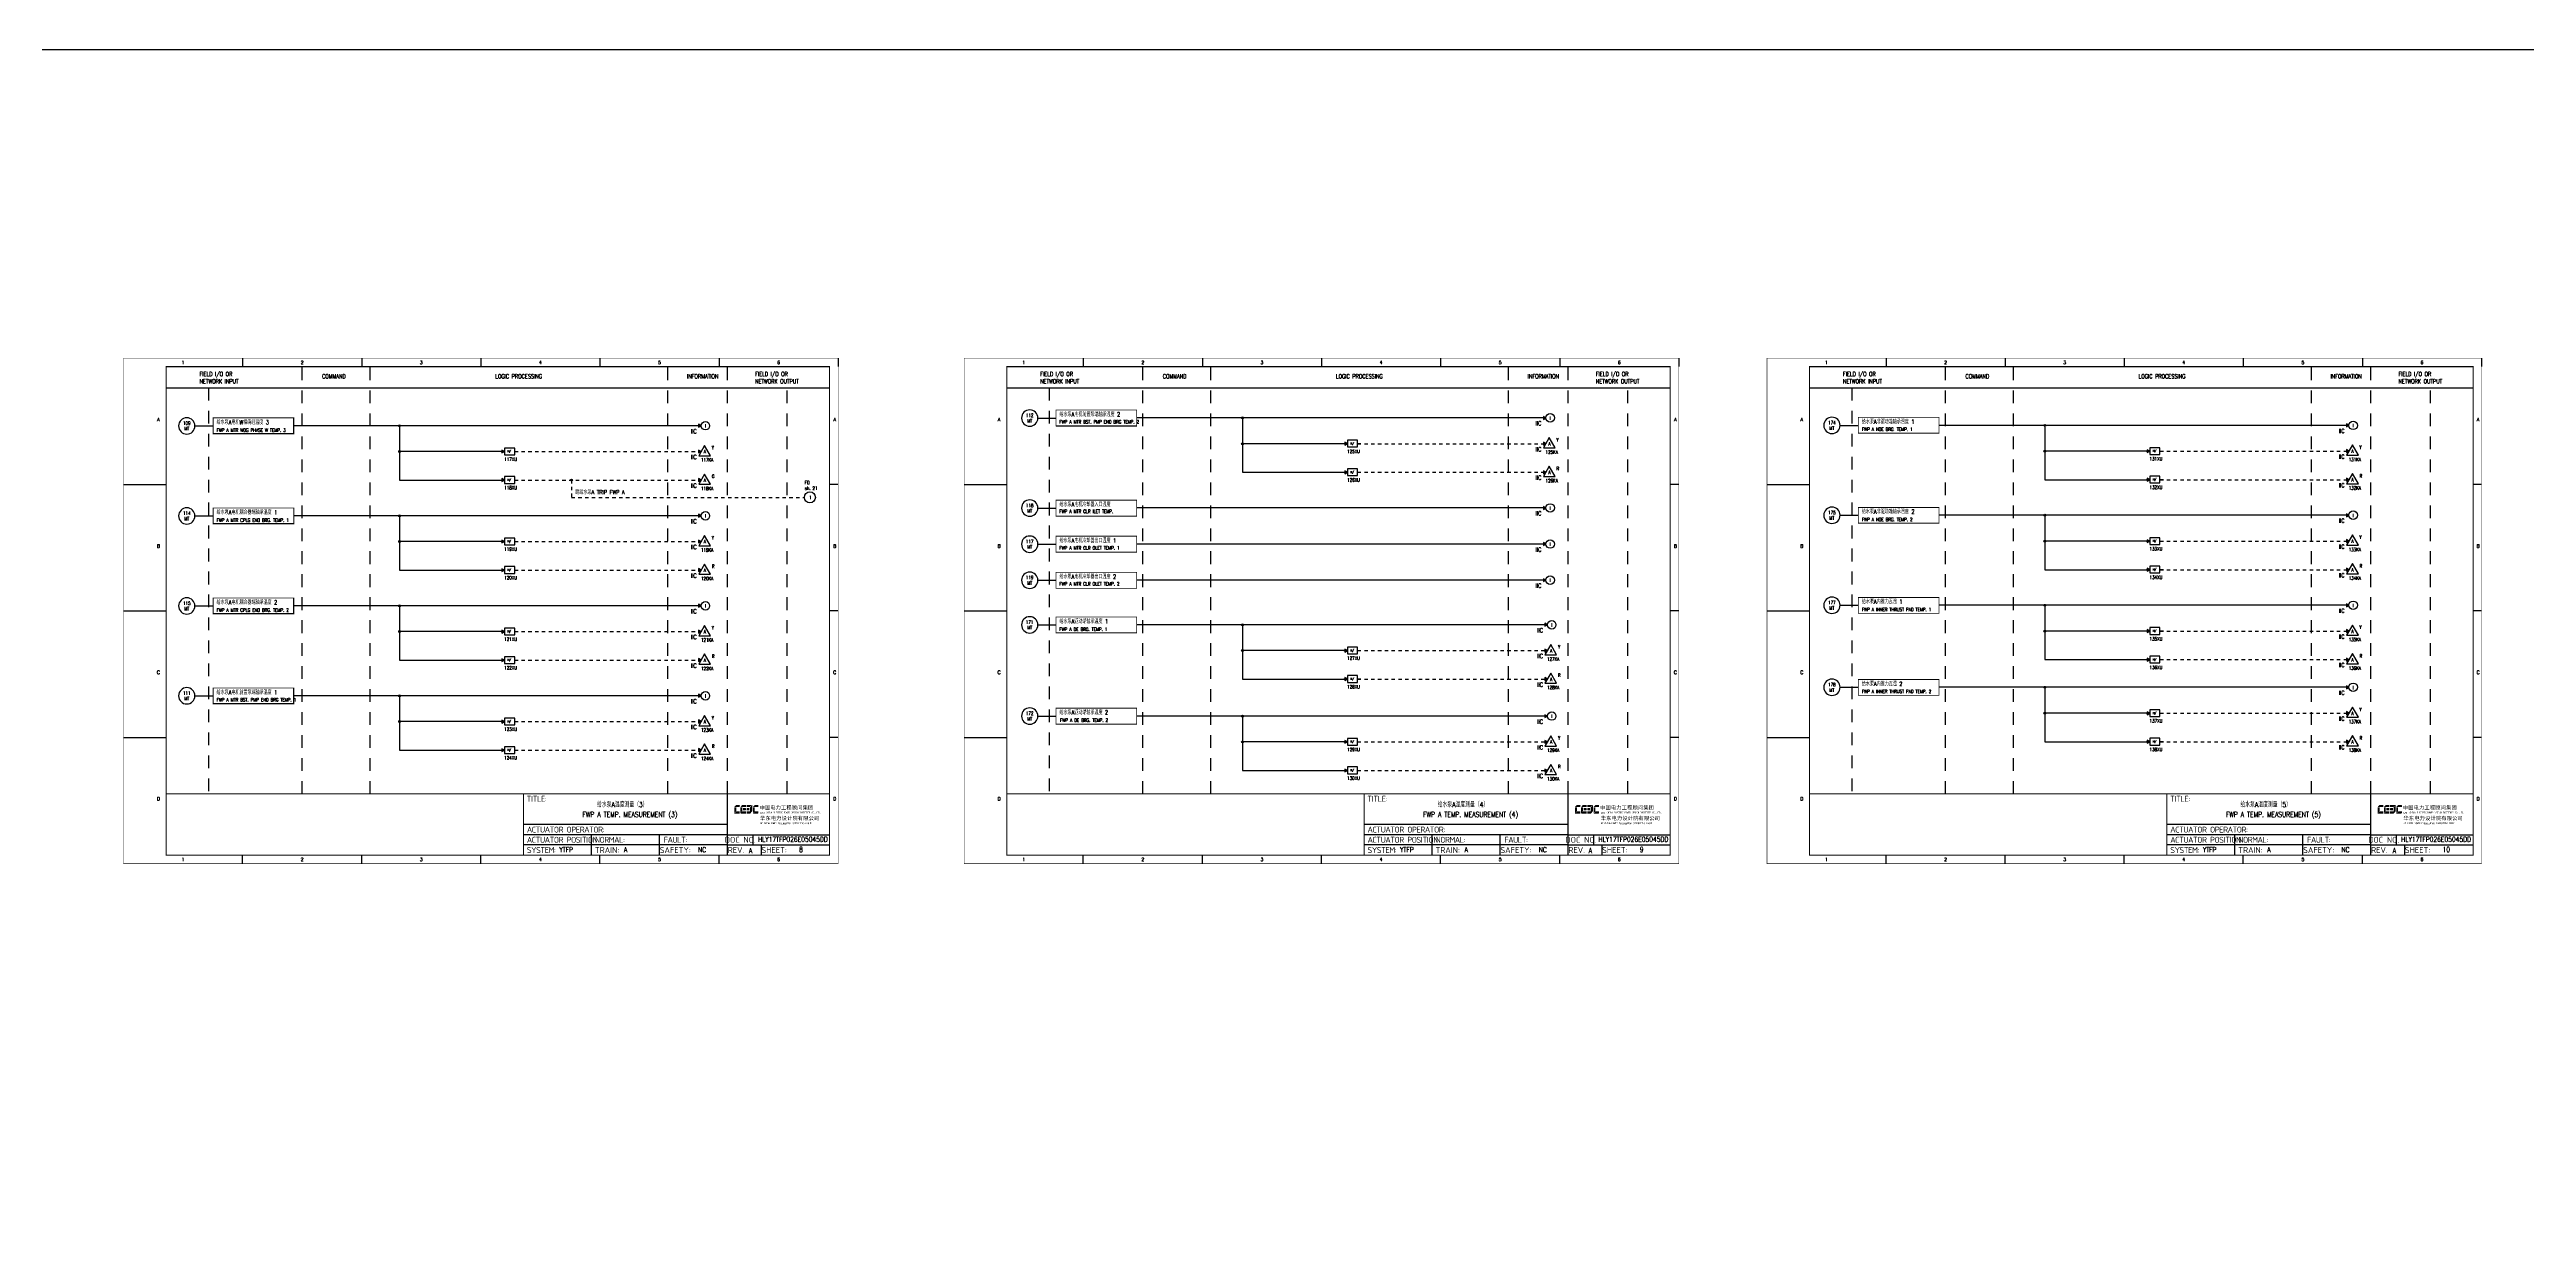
# Model space of a CAD drawing. Header units: millimetres. Extents: x 38833 to 52469, y 29493 to 32647.
# Drawn here: x 40594 to 42050, y 31961 to 32647 of the extents above; entities that cross this region are included whole.
import ezdxf
from ezdxf.enums import TextEntityAlignment as Align

# ---------------------------------------------------------------- set-up
doc = ezdxf.new("R2010")
doc.units = ezdxf.units.MM
for name, pattern in [('D2', [6, 2, -2, 2]), ('DASHED', [0.75, 0.5, -0.25]), ('JIS_02_0.7', [1.35, 0.75, -0.6])]:
    doc.linetypes.add(name, pattern=pattern)
for name, color, linetype in [('BORDER', 1, 'Continuous'), ('INSTRUMENT', 4, 'Continuous'), ('MLINE', 6, 'Continuous'), ('TITLE', 1, 'Continuous'), ('TK', 7, 'Continuous'), ('图框_外框线', 7, 'Continuous'), ('图框_标题栏文字', 6, 'Continuous')]:
    doc.layers.add(name, color=color, linetype=linetype)
doc.styles.add('DANIEL', font='COMPLEX', dxfattribs={"width": 0.7, "bigfont": 'GVFS'})
doc.styles.add('ecepdi', font='simhei.ttf', dxfattribs={"width": 0.9})
doc.styles.get("Standard").update_dxf_attribs({"font": 'romans.shx', "width": 0.7, "bigfont": 'hztxta.shx'})
doc.styles.add('工程字', font='gbenor.shx', dxfattribs={"bigfont": 'gbcbig.shx'})

# ---------------------------------------------------------------- blocks, each defined once
blk = doc.blocks.new('INS00')
at = {"layer": 'INSTRUMENT', "color": 0}
blk.add_lwpolyline([(6, 0, 1), (-6, 0, 1)], format="xyb", close=True, dxfattribs=at)
at = {"layer": 'INSTRUMENT', "flags": 1}
for tag, p in [('INSNAM', (0, 9)), ('INSDGN', (0, -9)), ('INSSUP', (0, -15)), ('INSMAN', (0, -18)), ('INSTYP', (0, -12)), ('INSREM', (0, -21))]:
    blk.add_attdef(tag, text='', height=3, dxfattribs=at).set_placement(p, align=Align.TOP_CENTER)
at = {"layer": 'INSTRUMENT', "width": 0.7}
for tag, p in [('INSIDE', (0, 2)), ('INSSYS', (0, -2))]:
    blk.add_attdef(tag, text='', height=2.5, dxfattribs=at).set_placement(p, align=Align.MIDDLE)
for tag, p in [('INSHH', (6, 3.5)), ('INSL', (6, -3)), ('INSLL', (6, -6))]:
    blk.add_attdef(tag, p, '', height=2.5, dxfattribs=at)
at = {"layer": 'INSTRUMENT', "linetype": 'DASHED', "width": 0.7}
blk.add_attdef('INSH', (6, 0.5), '', height=2.5, dxfattribs=at)
blk = doc.blocks.new('大于')
at = {"layer": 'BORDER'}
blk.add_hatch(color=256, dxfattribs=at).paths.add_polyline_path([(2179, 3748.5), (2177.5, 3749.3), (2177.5, 3747.6)])
for p, q in [((2177, 3748.5), (2179, 3748.5)), ((2185, 3748.5), (2187, 3748.5))]:
    blk.add_line(p, q, dxfattribs=at)
for points in [[(2179, 3748.5), (2177.5, 3749.3), (2177.5, 3747.6)], [(2185, 3750.5), (2179, 3750.5), (2179, 3746.5), (2185, 3746.5)]]:
    blk.add_lwpolyline(points, close=True, dxfattribs=at)
at = {"layer": 'BORDER', "style": 'DANIEL', "width": 0.8}
blk.add_text('H/', height=1.2, dxfattribs=at).set_placement((2181.9, 3748.5), align=Align.MIDDLE)
blk = doc.blocks.new('A$C1E0003F3')
h = blk.add_hatch(color=152)
edge = h.paths.add_edge_path()
edge.add_ellipse((5.2, 4.4), major_axis=(0, 0.211), ratio=0.769231, start_angle=-90, end_angle=0)
edge.add_line((5.2, 4.6), (3.2, 4.6))
edge.add_line((3.2, 4.6), (2.1, 3.4))
edge.add_line((2.1, 3.4), (5.3, 3.4))
edge.add_line((5.3, 3.4), (5.3, 4.4))
h.paths.add_polyline_path([(3.2, 3.2), (2.1, 3.2), (2.1, -0.4), (3.2, 0.9)])
edge = h.paths.add_edge_path()
edge.add_line((5.3, 0.8), (3.3, 0.8))
edge.add_line((3.3, 0.8), (2.1, -0.5))
edge.add_line((2.1, -0.5), (5.2, -0.5))
edge.add_ellipse((5.2, -0.3), major_axis=(0, 0.211), ratio=0.769231, start_angle=180, end_angle=270)
edge.add_line((5.3, -0.3), (5.3, 0.8))
h = blk.add_hatch(color=152)
edge = h.paths.add_edge_path()
edge.add_ellipse((8.8, 4.4), major_axis=(0, 0.211), ratio=0.769231, start_angle=-90, end_angle=0)
edge.add_line((8.8, 4.6), (6.8, 4.6))
edge.add_line((6.8, 4.6), (5.7, 3.4))
edge.add_line((5.7, 3.4), (8.9, 3.4))
edge.add_line((8.9, 3.4), (8.9, 4.4))
h.paths.add_polyline_path([(6.8, 3.2), (5.7, 3.2), (5.7, -0.4), (6.8, 0.9)])
edge = h.paths.add_edge_path()
edge.add_ellipse((8.8, 2.5), major_axis=(0, 0.211), ratio=0.769231, start_angle=-90, end_angle=0)
edge.add_line((8.8, 2.7), (7.2, 2.7))
edge.add_line((7.2, 2.7), (7.2, 1.4))
edge.add_line((7.2, 1.4), (8.8, 1.4))
edge.add_ellipse((8.8, 1.7), major_axis=(0, 0.211), ratio=0.769231, start_angle=180, end_angle=270)
edge.add_line((8.9, 1.7), (8.9, 2.5))
edge = h.paths.add_edge_path()
edge.add_line((8.9, 0.8), (6.9, 0.8))
edge.add_line((6.9, 0.8), (5.7, -0.5))
edge.add_line((5.7, -0.5), (8.8, -0.5))
edge.add_ellipse((8.8, -0.3), major_axis=(0, 0.211), ratio=0.769231, start_angle=180, end_angle=270)
edge.add_line((8.9, -0.3), (8.9, 0.8))
h = blk.add_hatch(color=1)
edge = h.paths.add_edge_path()
edge.add_line((12.5, 4.6), (9.5, 4.6))
edge.add_ellipse((9.5, 4.4), major_axis=(0, 0.211), ratio=0.769231, start_angle=0, end_angle=90)
edge.add_line((9.3, 4.4), (9.3, 3.4))
edge.add_line((9.3, 3.4), (11.3, 3.4))
edge.add_line((11.3, 3.4), (12.5, 4.6))
h.paths.add_polyline_path([(12.6, 4.6), (11.4, 3.2), (11.4, 0.9), (12.6, 0.9)])
edge = h.paths.add_edge_path()
edge.add_line((11, 2.7), (9.5, 2.7))
edge.add_ellipse((9.5, 2.5), major_axis=(0, 0.211), ratio=0.769231, start_angle=0, end_angle=90)
edge.add_line((9.3, 2.5), (9.3, 1.7))
edge.add_ellipse((9.5, 1.7), major_axis=(0, 0.211), ratio=0.769231, start_angle=90, end_angle=180)
edge.add_line((9.5, 1.4), (11, 1.4))
edge.add_line((11, 1.4), (11, 2.7))
h = blk.add_hatch(color=1)
edge = h.paths.add_edge_path()
edge.add_line((12.6, 0.8), (9.3, 0.8))
edge.add_line((9.3, 0.8), (9.3, -0.3))
edge.add_ellipse((9.5, -0.3), major_axis=(0, 0.211), ratio=0.769231, start_angle=90, end_angle=180)
edge.add_line((9.5, -0.5), (11.4, -0.5))
edge.add_line((11.4, -0.5), (12.6, 0.8))
h = blk.add_hatch(color=152)
edge = h.paths.add_edge_path()
edge.add_ellipse((16.1, 4.4), major_axis=(0, 0.211), ratio=0.769231, start_angle=-90, end_angle=0)
edge.add_line((16.1, 4.6), (14.1, 4.6))
edge.add_line((14.1, 4.6), (13, 3.4))
edge.add_line((13, 3.4), (16.3, 3.4))
edge.add_line((16.3, 3.4), (16.3, 4.4))
h.paths.add_polyline_path([(14.1, 3.2), (13, 3.2), (13, -0.4), (14.1, 0.9)])
edge = h.paths.add_edge_path()
edge.add_line((16.3, 0.8), (14.2, 0.8))
edge.add_line((14.2, 0.8), (13, -0.5))
edge.add_line((13, -0.5), (16, -0.5))
edge.add_ellipse((16, -0.1), major_axis=(0, 0.316), ratio=0.769231, start_angle=180, end_angle=270)
edge.add_line((16.3, -0.1), (16.3, 0.8))
at = {"layer": 'TITLE', "color": 7, "style": 'ecepdi'}
for s, p in [('中', (16.9, 1.9)), ('国', (20.1, 2)), ('电', (23.2, 2)), ('力', (26.4, 2)), ('工', (29.5, 1.9)), ('程', (32.7, 2)), ('顾', (35.9, 2)), ('问', (39.1, 1.9)), ('集', (42.3, 2)), ('团', (45.4, 2)), ('华', (17.2, -4.3)), ('东', (20.4, -4.3)), ('电', (23.6, -4.3)), ('力', (26.7, -4.3)), ('设', (29.9, -4.3)), ('计', (33.1, -4.3)), ('院', (36.3, -4.3)), ('有', (39.4, -4.3)), ('限', (42.6, -4.3)), ('公', (45.8, -4.4)), ('司', (48.9, -4.3))]:
    blk.add_text(s, height=2.2, dxfattribs=at).set_placement(p)
at = {"layer": 'TITLE', "color": 7, "style": 'ecepdi', "width": 0.975}
for s, p in [('E', (17.6, 0)), ('A', (18.3, 0)), ('S', (19, 0)), ('T', (19.7, 0)), ('C', (21.1, 0.1)), ('H', (21.8, 0.1)), ('I', (22.5, 0.1)), ('N', (23.2, 0.1)), ('A', (23.9, 0.1)), ('E', (25.4, 0.1)), ('L', (26.1, 0.1)), ('E', (26.8, 0.1)), ('C', (27.5, 0.1)), ('T', (28.2, 0.1)), ('R', (28.9, 0.1)), ('I', (29.6, 0.1)), ('C', (30.3, 0.1)), ('P', (31.6, 0.1)), ('O', (32.3, 0.1)), ('W', (33, 0.1)), ('E', (33.7, 0.1)), ('R', (34.4, 0.1)), ('D', (35.8, 0.1)), ('E', (36.5, 0.1)), ('S', (37.2, 0.1)), ('I', (37.9, 0.1)), ('G', (38.7, 0.1)), ('N', (39.4, 0.1)), ('I', (40.7, 0.1)), ('N', (41.4, 0.1)), ('S', (42.1, 0.1)), ('T', (42.8, 0.1)), ('I', (43.5, 0.1)), ('T', (44.2, 0.1)), ('U', (44.9, 0.1)), ('T', (45.6, 0.1)), ('E', (46.3, 0.1)), ('C', (47.8, 0.1)), ('O', (48.5, 0.1)), ('L', (50.6, 0.1)), ('T', (51.3, 0.1)), ('D', (52, 0.1)), ('OF', (18, -6.2)), ('O', (17.7, -6.2)), ('F', (18.4, -6.2)), ('C', (19.8, -6.2)), ('H', (20.5, -6.2)), ('I', (21.2, -6.2)), ('N', (21.9, -6.2)), ('A', (22.6, -6.2)), ('P', (24, -6.2)), ('O', (24.7, -6.2)), ('W', (25.4, -6.2)), ('E', (26.1, -6.2)), ('R', (26.8, -6.2)), ('E', (28.2, -6.2)), ('N', (28.9, -6.3)), ('G', (29.6, -6.3)), ('I', (30.3, -6.3)), ('N', (31, -6.3)), ('E', (31.7, -6.3)), ('E', (32.4, -6.3)), ('R', (33.1, -6.2)), ('I', (33.8, -6.2)), ('N', (34.5, -6.3)), ('G', (35.2, -6.2)), ('C', (36.6, -6.2)), ('O', (37.3, -6.2)), ('N', (38, -6.2)), ('S', (38.7, -6.2)), ('U', (39.4, -6.2)), ('L', (40.1, -6.2)), ('T', (40.8, -6.2)), ('I', (41.5, -6.2)), ('N', (42.2, -6.2)), ('G', (42.9, -6.2)), ('G', (44.3, -6.2)), ('R', (45, -6.2)), ('O', (45.7, -6.2)), ('U', (46.4, -6.2)), ('P', (47.1, -6.2)), ('.', (49.2, 0.1)), (',', (49.9, 0.1)), ('.', (52.7, 0.1))]:
    blk.add_text(s, height=1, dxfattribs=at).set_placement(p, align=Align.MIDDLE_CENTER)
blk = doc.blocks.new('A$C613255F0')
for p, q in [((70, 297), (70, 292)), ((140, 297), (140, 292)), ((210, 297), (210, 292)), ((280, 297), (280, 292)), ((350, 297), (350, 292)), ((420, 297), (420, 292)), ((0, 222.8), (25, 222.8)), ((420, 222.8), (415, 222.8)), ((0, 148.5), (25, 148.5)), ((420, 148.5), (415, 148.5)), ((0, 74.2), (25, 74.2)), ((420, 74.2), (415, 74.2)), ((70, 0), (70, 5)), ((140, 0), (140, 5)), ((210, 0), (210, 5)), ((280, 0), (280, 5)), ((350, 0), (350, 5))]:
    blk.add_line(p, q)
at = {"layer": 'MLINE', "linetype": 'JIS_02_0.7', "ltscale": 10}
for p, q in [((105, 41), (105, 292)), ((145, 41), (145, 292)), ((320, 41), (320, 292)), ((355, 41), (355, 292)), ((50, 279.6), (50, 41)), ((390, 41), (390, 279.6))]:
    blk.add_line(p, q, dxfattribs=at)
at = {"layer": 'MLINE'}
blk.add_line((25, 279.6), (415, 279.6), dxfattribs=at)
at = {"layer": '图框_外框线'}
for p, q in [((355, 5), (355, 41)), ((355, 23), (235, 23)), ((355, 17), (235, 17)), ((275, 11), (275, 17)), ((315, 11), (315, 17)), ((355, 17), (415, 17)), ((370, 11), (370, 17)), ((355, 11), (235, 11)), ((355, 11), (235, 11)), ((275, 5), (275, 11)), ((315, 5), (315, 11)), ((355, 11), (415, 11)), ((375, 5), (375, 11))]:
    blk.add_line(p, q, dxfattribs=at)
for points, const_width in [([(0, 0), (420, 0), (420, 297), (0, 297)], 0.3), ([(25, 5), (415, 5), (415, 292), (25, 292)], 0.6)]:
    blk.add_lwpolyline(points, close=True, dxfattribs=dict(at, const_width=const_width))
at = {"layer": '图框_外框线', "const_width": 0.6}
blk.add_lwpolyline([(235, 41), (25, 41)], dxfattribs=at)
at = {"layer": '图框_外框线'}
blk.add_lwpolyline([(415, 41, 0.6, 0.6, 0), (235, 41, 0.6, 0.6, 0), (235, 5, 0, 0, 0)], format="xyseb", dxfattribs=at)
blk.add_blockref('A$C1E0003F3', (356.9, 29.9))
at = {"layer": 'MLINE', "char_height": 2.5, "width": 31.896, "attachment_point": 1}
for s, insert in [('FIELD I/O OR', (44.7, 288.9)), ('NETWORK INPUT', (44.7, 284.6)), ('COMMAND', (116.7, 287.6)), ('LOGIC PROCESSING', (218.5, 287.6)), ('INFORMATION', (331.2, 287.6)), ('FIELD I/O OR', (371.2, 288.9)), ('NETWORK OUTPUT', (371.2, 284.6))]:
    blk.add_mtext(s, dxfattribs=dict(at, insert=insert))
at = {"layer": 'TK', "color": 3}
for s, p in [('1', (35, 294.5)), ('2', (105, 294.5)), ('3', (175, 294.5)), ('4', (245, 294.5)), ('5', (315, 294.5)), ('6', (385, 294.5)), ('1', (35, 2.5)), ('2', (105, 2.5)), ('3', (175, 2.5)), ('4', (245, 2.5)), ('5', (315, 2.5)), ('6', (385, 2.5))]:
    blk.add_text(s, height=2, dxfattribs=at).set_placement(p, align=Align.MIDDLE)
for s, p in [('A', (20.5, 259.9)), ('A', (418, 259.9)), ('B', (20.5, 185.6)), ('B', (418, 185.6)), ('C', (20.5, 111.4)), ('C', (418, 111.4)), ('D', (20.5, 37.1)), ('D', (418, 37.1))]:
    blk.add_text(s, height=2, dxfattribs=at).set_placement(p, align=Align.CENTER)
at = {"layer": '图框_标题栏文字', "char_height": 3.5, "style": '工程字'}
for s, insert, width, attachment_point in [('{\\T0.9; TITLE:}', (234.9, 38.1), 14.225, 4), ('{\\T0.9; ACTUATOR OPERATOR:}', (235, 20), 40, 4), ('{\\T0.9; ACTUATOR POSITION}', (235, 14), 45, 4), ('{\\T0.9; NORMAL:}', (275, 14), 18.256, 4), ('{\\T0.9; FAULT:}', (315.4, 14), 15, 4), ('DOC NO.', (362.5, 14), 15, 5), ('{\\T0.9; SYSTEM:}', (235, 8), 17.953, 4), ('{\\T0.9; }TRAIN: ', (275, 8), 17.664, 4), ('SAFETY:', (324.3, 8), 22.399, 5), ('REV.', (360, 8), 10, 5), ('SHEET:', (382.4, 8), 20, 5)]:
    blk.add_mtext(s, dxfattribs=dict(at, insert=insert, width=width, attachment_point=attachment_point))

msp = doc.modelspace()

# ---------------------------------------------------------------- hatches: boundary and pattern name
h = msp.add_hatch(color=256)
edge = h.paths.add_edge_path()
edge.add_arc((40799.6, 32425.7), 0.55, 0, 360)
for points in [[(40976.8, 32425.7), (40975.3, 32426.6), (40975.3, 32424.8)], [(41473.3, 32430.3), (41471.8, 32431.1), (41471.8, 32429.4)], [(41945.3, 32425.9), (41943.8, 32426.8), (41943.8, 32425.1)], [(40976.8, 32410.6), (40975.3, 32411.4), (40975.3, 32409.7)], [(41473.3, 32415.1), (41471.8, 32416), (41471.8, 32414.3)], [(41945.3, 32410.8), (41943.8, 32411.7), (41943.8, 32409.9)], [(40976.8, 32393.8), (40975.3, 32394.6), (40975.3, 32392.9)], [(41473.3, 32398.4), (41471.8, 32399.2), (41471.8, 32397.5)], [(41945.3, 32394), (41943.8, 32394.9), (41943.8, 32393.2)], [(41473.3, 32377.4), (41471.8, 32378.3), (41471.8, 32376.5)], [(40976.8, 32372.8), (40975.3, 32373.7), (40975.3, 32372)], [(41945.3, 32373.1), (41943.8, 32373.9), (41943.8, 32372.2)], [(40976.8, 32357.7), (40975.3, 32358.5), (40975.3, 32356.8)], [(41473.3, 32356.2), (41471.8, 32357.1), (41471.8, 32355.3)], [(41945.3, 32357.9), (41943.8, 32358.8), (41943.8, 32357)], [(40976.8, 32340.9), (40975.3, 32341.8), (40975.3, 32340)], [(41473.3, 32335), (41471.8, 32335.8), (41471.8, 32334.1)], [(41945.3, 32341.1), (41943.8, 32342), (41943.8, 32340.3)], [(40976.8, 32319.9), (40975.3, 32320.8), (40975.3, 32319.1)], [(41945.3, 32320.2), (41943.8, 32321), (41943.8, 32319.3)], [(40976.8, 32304.8), (40975.3, 32305.6), (40975.3, 32303.9)], [(41474.2, 32308.7), (41472.7, 32309.6), (41472.7, 32307.9)], [(41945.3, 32305), (41943.8, 32305.9), (41943.8, 32304.2)], [(41474.2, 32293.6), (41472.7, 32294.5), (41472.7, 32292.7)], [(40976.8, 32288), (40975.3, 32288.9), (40975.3, 32287.1)], [(41474.2, 32276.8), (41472.7, 32277.7), (41472.7, 32276)], [(41945.3, 32288.3), (41943.8, 32289.1), (41943.8, 32287.4)], [(40976.8, 32267), (40975.3, 32267.9), (40975.3, 32266.2)], [(41945.3, 32272), (41943.8, 32272.8), (41943.8, 32271.1)], [(40976.8, 32251.9), (40975.3, 32252.8), (40975.3, 32251)], [(41474.2, 32255.1), (41472.7, 32255.9), (41472.7, 32254.2)], [(41945.3, 32256.8), (41943.8, 32257.7), (41943.8, 32255.9)], [(40976.8, 32235.1), (40975.3, 32236), (40975.3, 32234.3)], [(41474.2, 32239.9), (41472.7, 32240.8), (41472.7, 32239.1)], [(41945.3, 32240), (41943.8, 32240.9), (41943.8, 32239.2)], [(41474.2, 32223.2), (41472.7, 32224), (41472.7, 32222.3)]]:
    msp.add_hatch(color=256).paths.add_polyline_path(points)
h = msp.add_hatch(color=256)
edge = h.paths.add_edge_path()
edge.add_arc((41295, 32430.3), 0.55, 0, 360)
h = msp.add_hatch(color=256)
edge = h.paths.add_edge_path()
edge.add_arc((41766.6, 32425.9), 0.55, 0, 360)
h = msp.add_hatch(color=256)
edge = h.paths.add_edge_path()
edge.add_arc((40799.6, 32410.6), 0.55, 0, 360)
h = msp.add_hatch(color=256)
edge = h.paths.add_edge_path()
edge.add_arc((41295, 32415.1), 0.55, 0, 360)
h = msp.add_hatch(color=256)
edge = h.paths.add_edge_path()
edge.add_arc((41766.6, 32410.8), 0.55, 0, 360)
h = msp.add_hatch(color=256)
edge = h.paths.add_edge_path()
edge.add_arc((40900.6, 32393.8), 0.55, 0, 360)
h = msp.add_hatch(color=256)
edge = h.paths.add_edge_path()
edge.add_arc((40799.6, 32372.8), 0.55, 0, 360)
h = msp.add_hatch(color=256)
edge = h.paths.add_edge_path()
edge.add_arc((41766.6, 32373.1), 0.55, 0, 360)
h = msp.add_hatch(color=256)
edge = h.paths.add_edge_path()
edge.add_arc((40799.6, 32357.7), 0.55, 0, 360)
h = msp.add_hatch(color=256)
edge = h.paths.add_edge_path()
edge.add_arc((41766.6, 32357.9), 0.55, 0, 360)
h = msp.add_hatch(color=256)
edge = h.paths.add_edge_path()
edge.add_arc((40799.6, 32319.9), 0.55, 0, 360)
h = msp.add_hatch(color=256)
edge = h.paths.add_edge_path()
edge.add_arc((41766.6, 32320.2), 0.55, 0, 360)
h = msp.add_hatch(color=256)
edge = h.paths.add_edge_path()
edge.add_arc((40799.6, 32304.8), 0.55, 0, 360)
h = msp.add_hatch(color=256)
edge = h.paths.add_edge_path()
edge.add_arc((41295, 32308.7), 0.55, 0, 360)
h = msp.add_hatch(color=256)
edge = h.paths.add_edge_path()
edge.add_arc((41766.6, 32305), 0.55, 0, 360)
h = msp.add_hatch(color=256)
edge = h.paths.add_edge_path()
edge.add_arc((41295, 32293.6), 0.55, 0, 360)
h = msp.add_hatch(color=256)
edge = h.paths.add_edge_path()
edge.add_arc((40799.6, 32267), 0.55, 0, 360)
h = msp.add_hatch(color=256)
edge = h.paths.add_edge_path()
edge.add_arc((41766.6, 32272), 0.55, 0, 360)
h = msp.add_hatch(color=256)
edge = h.paths.add_edge_path()
edge.add_arc((40799.6, 32251.9), 0.55, 0, 360)
h = msp.add_hatch(color=256)
edge = h.paths.add_edge_path()
edge.add_arc((41295, 32255.1), 0.55, 0, 360)
h = msp.add_hatch(color=256)
edge = h.paths.add_edge_path()
edge.add_arc((41766.6, 32256.8), 0.55, 0, 360)
h = msp.add_hatch(color=256)
edge = h.paths.add_edge_path()
edge.add_arc((41295, 32239.9), 0.55, 0, 360)

# ---------------------------------------------------------------- linework, layer by layer
for p, q in [((40679.3, 32425.6), (40690, 32425.6)), ((40737.4, 32420.9), (40690, 32420.9)), ((40737.4, 32420.9), (40737.4, 32430.3)), ((40976.8, 32425.7), (40737.4, 32425.7)), ((40799.6, 32425.7), (40799.6, 32393.8)), ((41174.7, 32430.2), (41185.4, 32430.2)), ((41232.8, 32425.5), (41185.4, 32425.5)), ((41473.3, 32430.3), (41232.8, 32430.3)), ((41295, 32430.3), (41295, 32398.4)), ((41646.2, 32425.9), (41656.9, 32425.9)), ((41945.3, 32425.9), (41704.3, 32425.9)), ((41766.6, 32425.9), (41766.6, 32394)), ((40861.2, 32410.6), (40799.6, 32410.6)), ((40867.2, 32410.6), (40868, 32410.6)), ((41356.6, 32415.1), (41295, 32415.1)), ((41362.6, 32415.1), (41363.4, 32415.1)), ((41828.2, 32410.8), (41766.6, 32410.8)), ((41834.2, 32410.8), (41835, 32410.8)), ((40799.6, 32393.8), (40861.2, 32393.8)), ((40867.2, 32393.8), (40868, 32393.8)), ((41295, 32398.4), (41356.6, 32398.4)), ((41362.6, 32398.4), (41363.4, 32398.4)), ((41766.6, 32394), (41828.2, 32394)), ((41834.2, 32394), (41835, 32394)), ((41174.7, 32377.3), (41185.4, 32377.3)), ((41473.3, 32377.4), (41232.8, 32377.4)), ((40679.3, 32372.7), (40690, 32372.7)), ((40737.4, 32368.1), (40690, 32368.1)), ((40976.8, 32372.8), (40737.4, 32372.8)), ((40799.6, 32372.8), (40799.6, 32340.9)), ((41646.2, 32373.1), (41656.9, 32373.1)), ((41945.3, 32373.1), (41704.3, 32373.1)), ((41766.6, 32373.1), (41766.6, 32341.1)), ((40861.2, 32357.7), (40799.6, 32357.7)), ((40867.2, 32357.7), (40868, 32357.7)), ((41174.7, 32356.1), (41185.4, 32356.1)), ((41473.3, 32356.2), (41232.8, 32356.2)), ((41828.2, 32357.9), (41766.6, 32357.9)), ((41834.2, 32357.9), (41835, 32357.9)), ((40799.6, 32340.9), (40861.2, 32340.9)), ((40867.2, 32340.9), (40868, 32340.9)), ((41174.7, 32334.9), (41185.4, 32334.9)), ((41473.3, 32335), (41232.8, 32335)), ((41766.6, 32341.1), (41828.2, 32341.1)), ((41834.2, 32341.1), (41835, 32341.1)), ((40679.3, 32319.8), (40690, 32319.8)), ((40737.4, 32315.2), (40737.4, 32324.5)), ((40976.8, 32319.9), (40737.4, 32319.9)), ((40799.6, 32319.9), (40799.6, 32288)), ((41646.2, 32320.2), (41656.9, 32320.2)), ((41945.3, 32320.2), (41704.3, 32320.2)), ((41766.6, 32320.2), (41766.6, 32288.3)), ((40737.4, 32315.2), (40690, 32315.2)), ((40861.2, 32304.8), (40799.6, 32304.8)), ((40867.2, 32304.8), (40868, 32304.8)), ((41174.7, 32308.7), (41185.4, 32308.7)), ((41474.2, 32308.7), (41232.8, 32308.7)), ((41295, 32308.7), (41295, 32276.8)), ((41828.2, 32305), (41766.6, 32305)), ((41834.2, 32305), (41835, 32305)), ((41356.6, 32293.6), (41295, 32293.6)), ((41362.6, 32293.6), (41363.4, 32293.6)), ((40799.6, 32288), (40861.2, 32288)), ((40867.2, 32288), (40868, 32288)), ((41295, 32276.8), (41356.6, 32276.8)), ((41362.6, 32276.8), (41363.4, 32276.8)), ((41766.6, 32288.3), (41828.2, 32288.3)), ((41834.2, 32288.3), (41835, 32288.3)), ((40679.3, 32267), (40690, 32267)), ((40737.4, 32262.3), (40690, 32262.3)), ((40737.4, 32262.3), (40737.4, 32271.6)), ((40976.8, 32267), (40737.4, 32267)), ((40799.6, 32267), (40799.6, 32235.1)), ((41646.2, 32272), (41656.9, 32272)), ((41945.3, 32272), (41704.3, 32272)), ((41766.6, 32272), (41766.6, 32240)), ((40861.2, 32251.9), (40799.6, 32251.9)), ((40867.2, 32251.9), (40868, 32251.9)), ((41174.7, 32255.1), (41185.4, 32255.1)), ((41474.2, 32255.1), (41232.8, 32255.1)), ((41295, 32255.1), (41295, 32223.2)), ((41828.2, 32256.8), (41766.6, 32256.8)), ((41834.2, 32256.8), (41835, 32256.8)), ((40799.6, 32235.1), (40861.2, 32235.1)), ((40867.2, 32235.1), (40868, 32235.1)), ((41356.6, 32239.9), (41295, 32239.9)), ((41362.6, 32239.9), (41363.4, 32239.9)), ((41766.6, 32240), (41828.2, 32240)), ((41834.2, 32240), (41835, 32240)), ((41295, 32223.2), (41356.6, 32223.2)), ((41362.6, 32223.2), (41363.4, 32223.2))]:
    msp.add_line(p, q)
at = {"linetype": 'D2'}
for p, q in [((40867.2, 32410.6), (40976.8, 32410.6)), ((41362.6, 32415.1), (41473.3, 32415.1)), ((41834.2, 32410.8), (41945.3, 32410.8)), ((40867.2, 32393.8), (40976.8, 32393.8)), ((40900.6, 32393.8), (40900.6, 32383.6)), ((41362.6, 32398.4), (41473.3, 32398.4)), ((41834.2, 32394), (41945.3, 32394)), ((40900.6, 32383.6), (41037.4, 32383.6)), ((40867.2, 32357.7), (40976.8, 32357.7)), ((41834.2, 32357.9), (41945.3, 32357.9)), ((40867.2, 32340.9), (40976.8, 32340.9)), ((41834.2, 32341.1), (41945.3, 32341.1)), ((40867.2, 32304.8), (40976.8, 32304.8)), ((41834.2, 32305), (41945.3, 32305)), ((41362.6, 32293.6), (41474.2, 32293.6)), ((40867.2, 32288), (40976.8, 32288)), ((41362.6, 32276.8), (41474.2, 32276.8)), ((41834.2, 32288.3), (41945.3, 32288.3)), ((40867.2, 32251.9), (40976.8, 32251.9)), ((41834.2, 32256.8), (41945.3, 32256.8)), ((40867.2, 32235.1), (40976.8, 32235.1)), ((41362.6, 32239.9), (41474.2, 32239.9)), ((41834.2, 32240), (41945.3, 32240)), ((41362.6, 32223.2), (41474.2, 32223.2))]:
    msp.add_line(p, q, dxfattribs=at)
for points in [[(39417.5, 32646.7), (50497.5, 32646.7), (50497.5, 29493.1), (39417.5, 29493.1)], [(40976.8, 32425.7), (40975.3, 32426.6), (40975.3, 32424.8)], [(41473.3, 32430.3), (41471.8, 32431.1), (41471.8, 32429.4)], [(41945.3, 32425.9), (41943.8, 32426.8), (41943.8, 32425.1)], [(40976.8, 32410.6), (40975.3, 32411.4), (40975.3, 32409.7)], [(41473.3, 32415.1), (41471.8, 32416), (41471.8, 32414.3)], [(41945.3, 32410.8), (41943.8, 32411.7), (41943.8, 32409.9)], [(40976.8, 32393.8), (40975.3, 32394.6), (40975.3, 32392.9)], [(41473.3, 32398.4), (41471.8, 32399.2), (41471.8, 32397.5)], [(41945.3, 32394), (41943.8, 32394.9), (41943.8, 32393.2)], [(41473.3, 32377.4), (41471.8, 32378.3), (41471.8, 32376.5)], [(40976.8, 32372.8), (40975.3, 32373.7), (40975.3, 32372)], [(41945.3, 32373.1), (41943.8, 32373.9), (41943.8, 32372.2)], [(40976.8, 32357.7), (40975.3, 32358.5), (40975.3, 32356.8)], [(41473.3, 32356.2), (41471.8, 32357.1), (41471.8, 32355.3)], [(41945.3, 32357.9), (41943.8, 32358.8), (41943.8, 32357)], [(40976.8, 32340.9), (40975.3, 32341.8), (40975.3, 32340)], [(41473.3, 32335), (41471.8, 32335.8), (41471.8, 32334.1)], [(41945.3, 32341.1), (41943.8, 32342), (41943.8, 32340.3)], [(40976.8, 32319.9), (40975.3, 32320.8), (40975.3, 32319.1)], [(41945.3, 32320.2), (41943.8, 32321), (41943.8, 32319.3)], [(40976.8, 32304.8), (40975.3, 32305.6), (40975.3, 32303.9)], [(41474.2, 32308.7), (41472.7, 32309.6), (41472.7, 32307.9)], [(41945.3, 32305), (41943.8, 32305.9), (41943.8, 32304.2)], [(41474.2, 32293.6), (41472.7, 32294.5), (41472.7, 32292.7)], [(40976.8, 32288), (40975.3, 32288.9), (40975.3, 32287.1)], [(41474.2, 32276.8), (41472.7, 32277.7), (41472.7, 32276)], [(41945.3, 32288.3), (41943.8, 32289.1), (41943.8, 32287.4)], [(40976.8, 32267), (40975.3, 32267.9), (40975.3, 32266.2)], [(41945.3, 32272), (41943.8, 32272.8), (41943.8, 32271.1)], [(40976.8, 32251.9), (40975.3, 32252.8), (40975.3, 32251)], [(41474.2, 32255.1), (41472.7, 32255.9), (41472.7, 32254.2)], [(41945.3, 32256.8), (41943.8, 32257.7), (41943.8, 32255.9)], [(40976.8, 32235.1), (40975.3, 32236), (40975.3, 32234.3)], [(41474.2, 32239.9), (41472.7, 32240.8), (41472.7, 32239.1)], [(41945.3, 32240), (41943.8, 32240.9), (41943.8, 32239.2)], [(41474.2, 32223.2), (41472.7, 32224), (41472.7, 32222.3)]]:
    msp.add_lwpolyline(points, close=True)
at = {"const_width": 0.5}
for points in [[(41185.4, 32434.9), (41232.8, 32434.9), (41232.8, 32425.5), (41185.4, 32425.5), (41185.4, 32434.9)], [(40690, 32430.3), (40737.4, 32430.3), (40737.4, 32420.9), (40690, 32420.9), (40690, 32430.3)], [(41656.9, 32430.6), (41704.3, 32430.6), (41704.3, 32421.3), (41656.9, 32421.3), (41656.9, 32430.6)], [(40690, 32377.4), (40737.4, 32377.4), (40737.4, 32368.1), (40690, 32368.1), (40690, 32377.4)], [(41185.4, 32382), (41232.8, 32382), (41232.8, 32372.6), (41185.4, 32372.6), (41185.4, 32382)], [(41656.9, 32377.7), (41704.3, 32377.7), (41704.3, 32368.4), (41656.9, 32368.4), (41656.9, 32377.7)], [(41185.4, 32360.8), (41232.8, 32360.8), (41232.8, 32351.4), (41185.4, 32351.4), (41185.4, 32360.8)], [(41185.4, 32339.6), (41232.8, 32339.6), (41232.8, 32330.2), (41185.4, 32330.2), (41185.4, 32339.6)], [(40690, 32324.5), (40737.4, 32324.5), (40737.4, 32315.2), (40690, 32315.2), (40690, 32324.5)], [(41656.9, 32324.8), (41704.3, 32324.8), (41704.3, 32315.5), (41656.9, 32315.5), (41656.9, 32324.8)], [(41185.4, 32313.3), (41232.8, 32313.3), (41232.8, 32304), (41185.4, 32304), (41185.4, 32313.3)], [(41656.9, 32276.6), (41704.3, 32276.6), (41704.3, 32267.3), (41656.9, 32267.3), (41656.9, 32276.6)], [(40690, 32271.6), (40737.4, 32271.6), (40737.4, 32262.3), (40690, 32262.3), (40690, 32271.6)], [(41185.4, 32259.7), (41232.8, 32259.7), (41232.8, 32250.4), (41185.4, 32250.4), (41185.4, 32259.7)]]:
    msp.add_lwpolyline(points, dxfattribs=at)
at = {"color": 1}
for points in [[(40982.3, 32408.1), (40978.8, 32414.1), (40975.4, 32408.1)], [(41478.8, 32412.7), (41475.3, 32418.7), (41471.8, 32412.7)], [(41950.8, 32408.4), (41947.3, 32414.4), (41943.9, 32408.4)], [(40982.3, 32391.3), (40978.8, 32397.3), (40975.4, 32391.3)], [(41478.8, 32395.9), (41475.3, 32401.9), (41471.8, 32395.9)], [(41950.8, 32391.6), (41947.3, 32397.6), (41943.9, 32391.6)], [(40982.3, 32355.2), (40978.8, 32361.2), (40975.4, 32355.2)], [(41950.8, 32355.5), (41947.3, 32361.5), (41943.9, 32355.5)], [(40982.3, 32338.4), (40978.8, 32344.4), (40975.4, 32338.4)], [(41950.8, 32338.7), (41947.3, 32344.7), (41943.9, 32338.7)], [(40982.3, 32302.3), (40978.8, 32308.3), (40975.4, 32302.3)], [(41950.8, 32302.6), (41947.3, 32308.6), (41943.9, 32302.6)], [(40982.3, 32285.6), (40978.8, 32291.6), (40975.4, 32285.6)], [(41479.6, 32291.1), (41476.2, 32297.1), (41472.7, 32291.1)], [(41950.8, 32285.8), (41947.3, 32291.8), (41943.9, 32285.8)], [(41479.6, 32274.4), (41476.2, 32280.4), (41472.7, 32274.4)], [(41950.8, 32254.4), (41947.3, 32260.4), (41943.9, 32254.4)], [(40982.3, 32249.4), (40978.8, 32255.4), (40975.4, 32249.4)], [(40982.3, 32232.7), (40978.8, 32238.7), (40975.4, 32232.7)], [(41479.6, 32237.5), (41476.2, 32243.5), (41472.7, 32237.5)], [(41950.8, 32237.6), (41947.3, 32243.6), (41943.9, 32237.6)], [(41479.6, 32220.7), (41476.2, 32226.7), (41472.7, 32220.7)]]:
    msp.add_lwpolyline(points, close=True, dxfattribs=at)
for centre, radius in [((40799.6, 32425.7), 0.55), ((40979.3, 32425.7), 2.5), ((41295, 32430.3), 0.55), ((41475.8, 32430.3), 2.5), ((41766.6, 32425.9), 0.55), ((41947.8, 32425.9), 2.5), ((40799.6, 32410.6), 0.55), ((41295, 32415.1), 0.55), ((41766.6, 32410.8), 0.55), ((40900.6, 32393.8), 0.55), ((41475.8, 32377.4), 2.5), ((40799.6, 32372.8), 0.55), ((40979.3, 32372.8), 2.5), ((41766.6, 32373.1), 0.55), ((41947.8, 32373.1), 2.5), ((40799.6, 32357.7), 0.55), ((41475.8, 32356.2), 2.5), ((41766.6, 32357.9), 0.55), ((41475.8, 32335), 2.5), ((40799.6, 32319.9), 0.55), ((40979.3, 32319.9), 2.5), ((41766.6, 32320.2), 0.55), ((41947.8, 32320.2), 2.5), ((40799.6, 32304.8), 0.55), ((41295, 32308.7), 0.55), ((41476.7, 32308.7), 2.5), ((41766.6, 32305), 0.55), ((41295, 32293.6), 0.55), ((40799.6, 32267), 0.55), ((40979.3, 32267), 2.5), ((41766.6, 32272), 0.55), ((41947.8, 32272), 2.5), ((40799.6, 32251.9), 0.55), ((41295, 32255.1), 0.55), ((41476.7, 32255.1), 2.5), ((41766.6, 32256.8), 0.55), ((41295, 32239.9), 0.55)]:
    msp.add_circle(centre, radius)
at = {"layer": 'BORDER'}
msp.add_circle((41040.7, 32383.6), 3.25, dxfattribs=at)

# ---------------------------------------------------------------- block references
for name, p in [('A$C613255F0', (40637.3, 32168.4)), ('A$C613255F0', (41131.4, 32168.4)), ('A$C613255F0', (41603.2, 32168.4)), ('大于', (38682.2, 28662.1)), ('大于', (39177.6, 28666.7)), ('大于', (39649.2, 28662.3)), ('大于', (38682.2, 28645.3)), ('大于', (39177.6, 28649.9)), ('大于', (39649.2, 28645.6)), ('大于', (38682.2, 28609.2)), ('大于', (39649.2, 28609.4)), ('大于', (38682.2, 28592.4)), ('大于', (39649.2, 28592.7)), ('大于', (38682.2, 28556.3)), ('大于', (39649.2, 28556.6)), ('大于', (38682.2, 28539.5)), ('大于', (39177.6, 28545.1)), ('大于', (39649.2, 28539.8)), ('大于', (39177.6, 28528.4)), ('大于', (38682.2, 28503.4)), ('大于', (39649.2, 28508.3)), ('大于', (38682.2, 28486.6)), ('大于', (39177.6, 28491.5)), ('大于', (39649.2, 28491.6)), ('大于', (39177.6, 28474.7))]:
    msp.add_blockref(name, p)
at = {"layer": 'MLINE', "xscale": 0.7999999999992724, "yscale": 0.7999999999992724, "zscale": 0.7999999999992724}
for p, values in [((40674.5, 32425.6), {'INSIDE': '109', 'INSSYS': 'MT'}), ((41169.9, 32430.2), {'INSIDE': '112', 'INSSYS': 'MT'}), ((41641.4, 32425.9), {'INSIDE': '174', 'INSSYS': 'MT'}), ((40674.5, 32372.7), {'INSIDE': '114', 'INSSYS': 'MT'}), ((41169.9, 32377.3), {'INSIDE': '118', 'INSSYS': 'MT'}), ((41641.4, 32373.1), {'INSIDE': '175', 'INSSYS': 'MT'}), ((41169.9, 32356.1), {'INSIDE': '117', 'INSSYS': 'MT'}), ((41169.9, 32334.9), {'INSIDE': '119', 'INSSYS': 'MT'}), ((40674.5, 32319.8), {'INSIDE': '115', 'INSSYS': 'MT'}), ((41641.4, 32320.2), {'INSIDE': '177', 'INSSYS': 'MT'}), ((41169.9, 32308.7), {'INSIDE': '171', 'INSSYS': 'MT'}), ((41641.4, 32272), {'INSIDE': '178', 'INSSYS': 'MT'}), ((40674.5, 32267), {'INSIDE': '111', 'INSSYS': 'MT'}), ((41169.9, 32255.1), {'INSIDE': '172', 'INSSYS': 'MT'})]:
    msp.add_blockref('INS00', p, dxfattribs=at).add_auto_attribs(values)

# ---------------------------------------------------------------- texts
at = {"width": 0.7}
for p in [(40979.4, 32424.6), (41475.8, 32429.2), (41947.8, 32424.8), (41475.8, 32376.3), (40979.4, 32371.7), (41947.8, 32371.9), (41475.8, 32355.1), (41475.8, 32333.9), (40979.4, 32318.8), (41947.8, 32319), (41476.7, 32307.6), (40979.4, 32265.9), (41947.8, 32270.8), (41476.7, 32254)]:
    msp.add_text('I', height=2, dxfattribs=at).set_placement(p, align=Align.CENTER)
at = {"color": 1, "width": 0.7}
for p in [(40978.9, 32409.5), (41475.4, 32414.1), (41947.4, 32409.7), (40978.9, 32392.7), (41475.4, 32397.3), (41947.4, 32393), (40978.9, 32356.6), (41947.4, 32356.8), (40978.9, 32339.8), (41947.4, 32340.1), (40978.9, 32303.7), (41947.4, 32303.9), (41476.3, 32292.5), (40978.9, 32286.9), (41476.3, 32275.7), (41947.4, 32287.2), (40978.9, 32250.8), (41947.4, 32255.7), (40978.9, 32234), (41476.3, 32238.9), (41947.4, 32239), (41476.3, 32222.1)]:
    msp.add_text('A', height=2, dxfattribs=at).set_placement(p, align=Align.CENTER)
at = {"attachment_point": 1}
for s, insert, char_height, width in [('给水泵A电机W相绕组温度 3', (40692, 32429), 2.5, 73.007), ('FWP A MTR WDG PHASE W TEMP. 3', (40692, 32424.1), 2, 73.007), ('IIC', (40970.8, 32423.7), 2.5, 4.504), ('给水泵A电机前置泵端轴承温度 2', (41187.4, 32433.6), 2.5, 73.007), ('FWP A MTR BST. PMP END BRG TEMP. 2', (41187.4, 32429), 2, 73.007), ('IIC', (41467.3, 32428.3), 2.5, 4.504), ('给水泵A非驱动端轴承温度 1', (41659, 32429.3), 2.5, 73.007), ('FWP A NDE BRG. TEMP. 1', (41659, 32424.6), 2, 73.007), ('IIC', (41939.3, 32423.9), 2.5, 4.504), ('117XU', (40861.1, 32407), 2, 11.17), ('IIC', (40970.8, 32408.6), 2.5, 4.504), ('117KA', (40976.7, 32406.6), 2, 73.007), ('Y', (40983.1, 32413.8), 2, 73.007), ('125XU', (41356.5, 32411.6), 2, 11.17), ('IIC', (41467.3, 32413.1), 2.5, 4.504), ('125KA', (41473.1, 32411.2), 2, 73.007), ('Y', (41479.5, 32418.4), 2, 73.007), ('131XU', (41828.1, 32407.3), 2, 11.17), ('IIC', (41939.3, 32408.8), 2.5, 4.504), ('131KA', (41945.1, 32406.8), 2, 73.007), ('Y', (41951.5, 32414), 2, 73.007), ('IIC', (40970.8, 32391.8), 2.5, 4.504), ('G', (40983.1, 32397), 2, 73.007), ('126XU', (41356.5, 32394.8), 2, 11.17), ('IIC', (41467.3, 32396.4), 2.5, 4.504), ('126KA', (41473.1, 32394.4), 2, 73.007), ('R', (41479.5, 32401.6), 2, 73.007), ('IIC', (41939.3, 32392), 2.5, 4.504), ('R', (41951.5, 32397.3), 2, 73.007), ('118XU', (40861.1, 32390.3), 2, 11.17), ('跳给水泵A TRIP FWP A', (40902.9, 32387.9), 2.5, 73.007), ('118KA', (40976.7, 32389.8), 2, 73.007), ('1', (41040.3, 32384.6), 2, 73.007), ('给水泵A电机冷却器入口温度', (41187.4, 32380.7), 2.5, 73.007), ('132XU', (41828.1, 32390.5), 2, 11.17), ('132KA', (41945.1, 32390.1), 2, 73.007), ('给水泵A电机耦合器端轴承温度 1', (40692, 32376.1), 2.5, 73.007), ('FWP A MTR CPLG END BRG. TEMP. 1', (40692, 32371.2), 2, 73.007), ('IIC', (40970.8, 32370.8), 2.5, 4.504), ('FWP A MTR CLR ILET TEMP.', (41187.4, 32376.4), 2, 73.007), ('IIC', (41467.3, 32375.4), 2.5, 4.504), ('给水泵A非驱动端轴承温度 2', (41659, 32376.5), 2.5, 73.007), ('FWP A NDE BRG. TEMP. 2', (41659, 32371.6), 2, 73.007), ('IIC', (41939.3, 32371.1), 2.5, 4.504), ('119XU', (40861.1, 32354.2), 2, 11.17), ('IIC', (40970.8, 32355.7), 2.5, 4.504), ('119KA', (40976.7, 32353.7), 2, 73.007), ('Y', (40983.1, 32360.9), 2, 73.007), ('给水泵A电机冷却器出口温度 1', (41187.4, 32359.5), 2.5, 73.007), ('FWP A MTR CLR OLET TEMP. 1', (41187.4, 32354.9), 2, 73.007), ('IIC', (41467.3, 32354.2), 2.5, 4.504), ('133XU', (41828.1, 32354.4), 2, 11.17), ('IIC', (41939.3, 32355.9), 2.5, 4.504), ('133KA', (41945.1, 32353.9), 2, 73.007), ('Y', (41951.5, 32361.2), 2, 73.007), ('120XU', (40861.1, 32337.4), 2, 11.17), ('IIC', (40970.8, 32338.9), 2.5, 4.504), ('120KA', (40976.7, 32336.9), 2, 73.007), ('R', (40983.1, 32344.1), 2, 73.007), ('给水泵A电机冷却器出口温度 2', (41187.4, 32338.3), 2.5, 73.007), ('FWP A MTR CLR OLET TEMP. 2', (41187.4, 32333.8), 2, 73.007), ('134XU', (41828.1, 32337.6), 2, 11.17), ('IIC', (41939.3, 32339.1), 2.5, 4.504), ('134KA', (41945.1, 32337.2), 2, 73.007), ('R', (41951.5, 32344.4), 2, 73.007), ('给水泵A电机耦合器端轴承温度 2', (40692, 32323.2), 2.5, 73.007), ('IIC', (41467.3, 32333), 2.5, 4.504), ('给水泵A内推力瓦温 1', (41659, 32323.6), 2.5, 73.007), ('FWP A INNER THRUST PAD TEMP. 1', (41659, 32318.7), 2, 73.007), ('FWP A MTR CPLG END BRG. TEMP. 2', (40692, 32318.4), 2, 73.007), ('IIC', (40970.8, 32317.9), 2.5, 4.504), ('Y', (40983.1, 32308), 2, 73.007), ('给水泵A驱动端轴承温度 1', (41187.4, 32312), 2.5, 73.007), ('FWP A DE BRG. TEMP. 1', (41187.4, 32307.1), 2, 73.007), ('IIC', (41468.2, 32306.7), 2.5, 4.504), ('IIC', (41939.3, 32318.2), 2.5, 4.504), ('Y', (41951.5, 32308.3), 2, 73.007), ('121XU', (40861.1, 32301.3), 2, 11.17), ('IIC', (40970.8, 32302.8), 2.5, 4.504), ('121KA', (40976.7, 32300.8), 2, 73.007), ('R', (40983.1, 32291.3), 2, 73.007), ('127XU', (41356.5, 32290.1), 2, 11.17), ('IIC', (41468.2, 32291.6), 2.5, 4.504), ('127KA', (41474, 32289.6), 2, 73.007), ('Y', (41480.4, 32296.8), 2, 73.007), ('135XU', (41828.1, 32301.5), 2, 11.17), ('IIC', (41939.3, 32303), 2.5, 4.504), ('135KA', (41945.1, 32301.1), 2, 73.007), ('R', (41951.5, 32291.5), 2, 73.007), ('122XU', (40861.1, 32284.5), 2, 11.17), ('IIC', (40970.8, 32286), 2.5, 4.504), ('122KA', (40976.7, 32284), 2, 73.007), ('R', (41480.4, 32280.1), 2, 73.007), ('给水泵A内推力瓦温 2', (41659, 32275.3), 2.5, 73.007), ('136XU', (41828.1, 32284.7), 2, 11.17), ('IIC', (41939.3, 32286.3), 2.5, 4.504), ('136KA', (41945.1, 32284.3), 2, 73.007), ('给水泵A电机前置泵端轴承温度 1', (40692, 32270.3), 2.5, 73.007), ('FWP A MTR BST. PMP END BRG TEMP. 1', (40692, 32265.7), 2, 73.007), ('IIC', (40970.8, 32265), 2.5, 4.504), ('128XU', (41356.5, 32273.3), 2, 11.17), ('IIC', (41468.2, 32274.8), 2.5, 4.504), ('128KA', (41474, 32272.9), 2, 73.007), ('FWP A INNER THRUST PAD TEMP. 2', (41659, 32270.6), 2, 73.007), ('IIC', (41939.3, 32270), 2.5, 4.504), ('123XU', (40861.1, 32248.4), 2, 11.17), ('IIC', (40970.8, 32249.9), 2.5, 4.504), ('123KA', (40976.7, 32247.9), 2, 73.007), ('Y', (40983.1, 32255.1), 2, 73.007), ('给水泵A驱动端轴承温度 2', (41187.4, 32258.5), 2.5, 73.007), ('FWP A DE BRG. TEMP. 2', (41187.8, 32253.7), 2, 73.007), ('IIC', (41468.2, 32253.1), 2.5, 4.504), ('137XU', (41828.1, 32253.3), 2, 11.17), ('IIC', (41939.3, 32254.8), 2.5, 4.504), ('137KA', (41945.1, 32252.8), 2, 73.007), ('Y', (41951.5, 32260), 2, 73.007), ('124XU', (40861.1, 32231.6), 2, 11.17), ('IIC', (40970.8, 32233.1), 2.5, 4.504), ('R', (40983.1, 32238.4), 2, 73.007), ('129XU', (41356.5, 32236.4), 2, 11.17), ('IIC', (41468.2, 32237.9), 2.5, 4.504), ('129KA', (41474, 32236), 2, 73.007), ('Y', (41480.4, 32243.2), 2, 73.007), ('138XU', (41828.1, 32236.5), 2, 11.17), ('IIC', (41939.3, 32238), 2.5, 4.504), ('138KA', (41945.1, 32236.1), 2, 73.007), ('R', (41951.5, 32243.3), 2, 73.007), ('124KA', (40976.7, 32231.2), 2, 73.007), ('130XU', (41356.5, 32219.6), 2, 11.17), ('IIC', (41468.2, 32221.2), 2.5, 4.504), ('130KA', (41474, 32219.2), 2, 73.007), ('R', (41480.4, 32226.4), 2, 73.007), ('给水泵A温度测量（3）', (40915.6, 32204.6), 3, 57.127), ('给水泵A温度测量（4）', (41409.7, 32204.6), 3, 57.127), ('给水泵A温度测量（5）', (41881.5, 32204.6), 3, 57.127), ('FWP A TEMP. MEASUREMENT (3)', (40907.1, 32198.8), 3, 74.019), ('FWP A TEMP. MEASUREMENT (4)', (41401.2, 32198.8), 3, 74.019), ('FWP A TEMP. MEASUREMENT (5)', (41873, 32198.8), 3, 74.019), ('YTFP', (40893.5, 32178.1), 3, 8.598), ('A', (40931.4, 32178.1), 3, 4.847), ('NC', (40975, 32178.1), 3, 4.847), ('A', (41004.9, 32177.5), 3, 8.598), ('YTFP', (41387.6, 32178.1), 3, 8.598), ('A', (41425.5, 32178.1), 3, 4.847), ('NC', (41469.1, 32178.1), 3, 4.847), ('A', (41498.5, 32177.6), 3, 8.598), ('YTFP', (41859.4, 32178.1), 3, 8.598), ('A', (41897.3, 32178.1), 3, 4.847), ('NC', (41940.9, 32178.1), 3, 4.847), ('A', (41971, 32177.6), 3, 8.598)]:
    msp.add_mtext(s, dxfattribs=dict(at, insert=insert, char_height=char_height, width=width))
at = {"color": 4, "insert": (41037.7, 32393.3), "char_height": 2, "width": 73.007, "attachment_point": 1}
msp.add_mtext('FD\\Psh. 21', dxfattribs=at)
at = {"width": 0.7}
for tag, p, s in [('HLY17TFP026E05045DD', (41010.2, 32181.2), ''), ('8', (41034.4, 32175.2), '1'), ('HLY17TFP026E05045DD', (41504.2, 32181.2), ''), ('9', (41528.5, 32175.2), '1'), ('HLY17TFP026E05045DD', (41976, 32181.2), ''), ('10', (42000.3, 32175.2), '1')]:
    msp.add_attdef(tag, p, s, height=3, dxfattribs=at)

doc.saveas('drawing.dxf')
